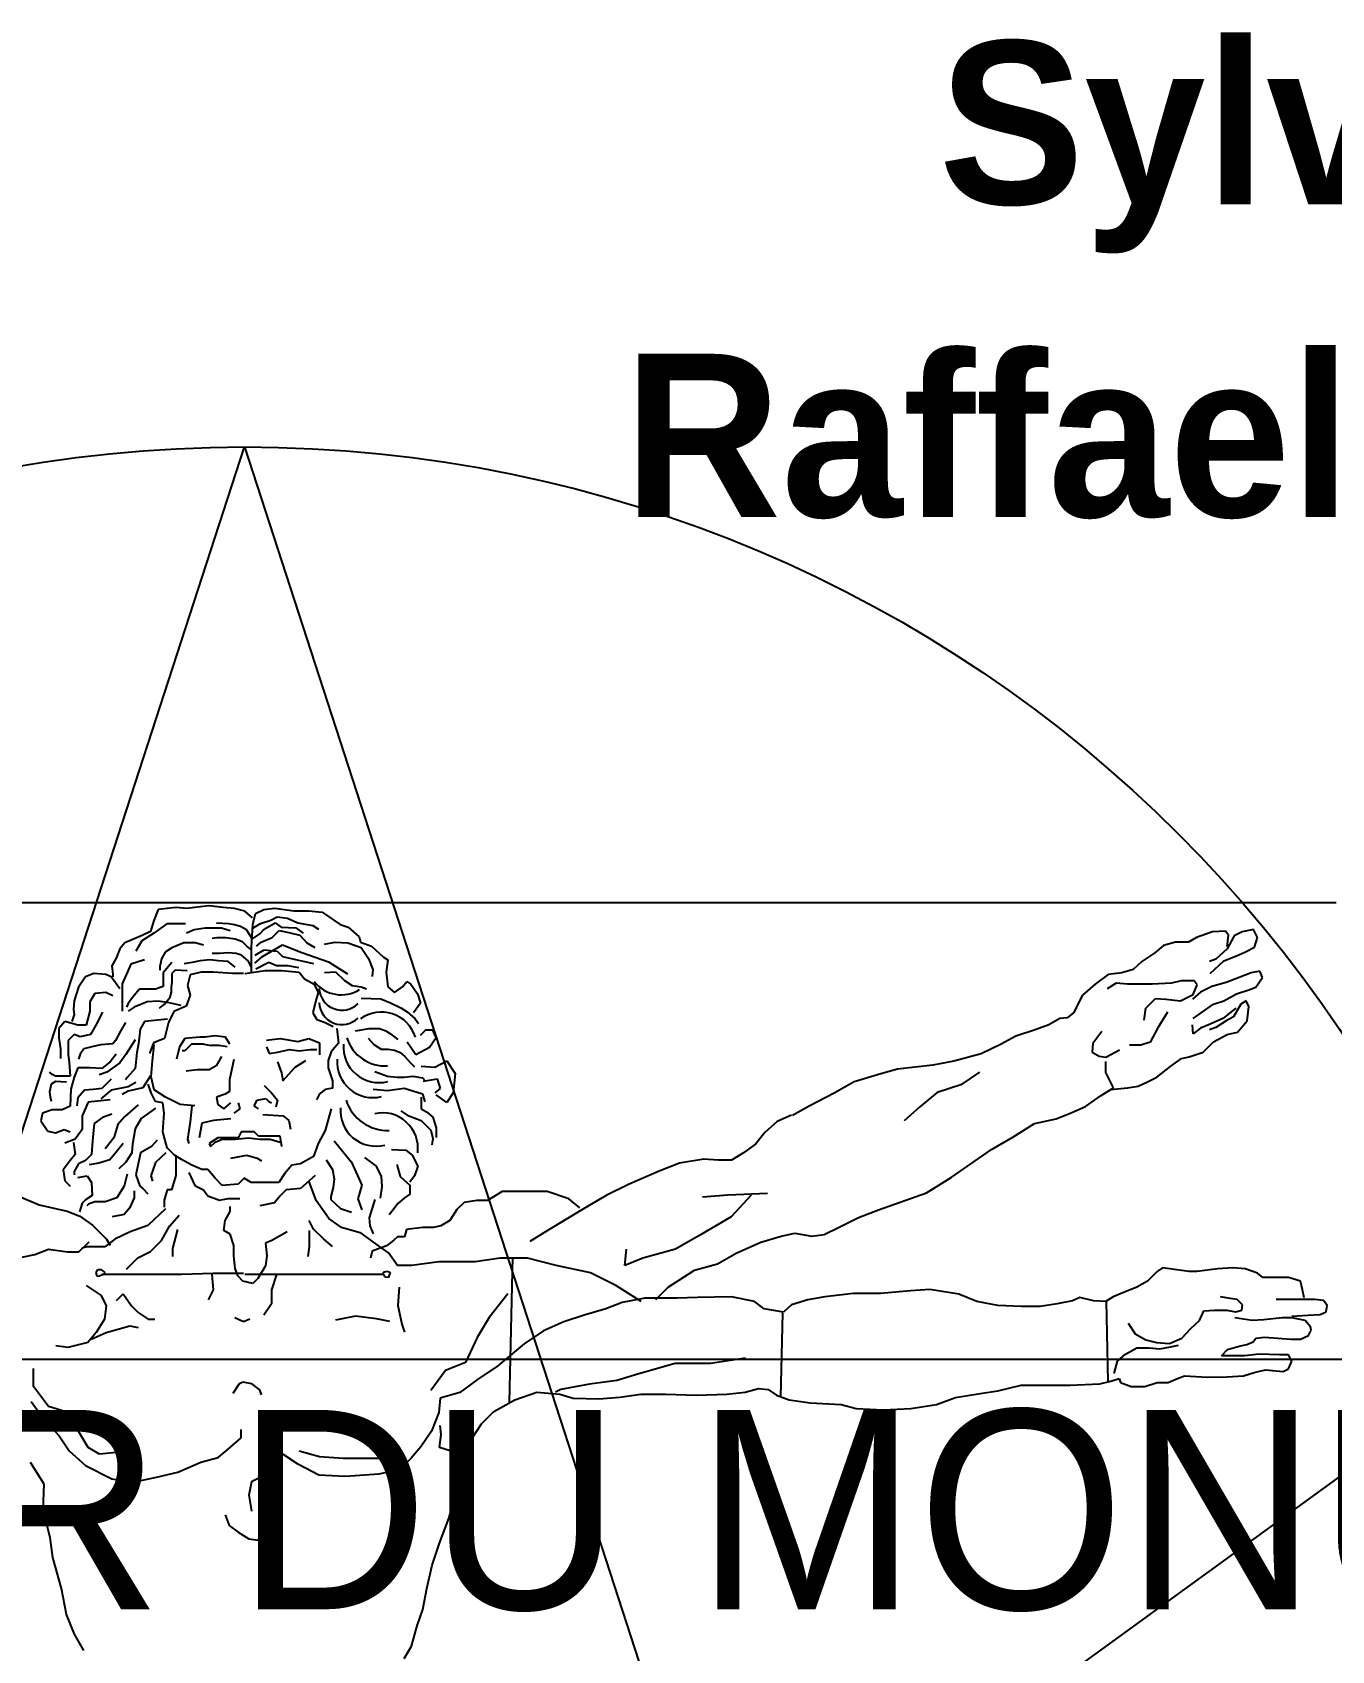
# Model space of a CAD drawing. Header units: millimetres. Extents: x -44462 to 306987, y -116160 to 12874.
# Drawn here: x -6984.1 to -6912.4, y -56615.8 to -56526.5 of the extents above; entities that cross this region are included whole.
import ezdxf

# ---------------------------------------------------------------- set-up
doc = ezdxf.new("R2010")
doc.units = ezdxf.units.MM
doc.layers.add('AVP_TEXTES', color=7, linetype='Continuous')
doc.layers.add('Layer1', color=1, linetype='Continuous')
doc.styles.add('CENTURY GOTHIC', font='GOTHIC.TTF')
doc.styles.add('wide latin', font='', dxfattribs={"height": 10})
doc.styles.get('wide latin').set_extended_font_data('Wide Latin')

# ---------------------------------------------------------------- blocks, each defined once
blk = doc.blocks.new('PETIT CARTOUCHE_HOR')
at = {"color": 254}
for p, q in [((-197.951, 226.902), (-155.124, 358.709)), ((-155.124, 358.709), (-112.298, 226.902)), ((-85.83, 308.363), (-224.419, 308.363)), ((-85.83, 308.363), (-197.951, 226.902))]:
    blk.add_line(p, q, dxfattribs=at)
blk.add_arc((-94.888, 333.556), 120.472, 180, 270, dxfattribs=at)
at = {"layer": 'Layer1', "color": 254}
for p, q in [((-94.888, 333.556), (-215.361, 333.556)), ((-159.879, 333.199), (-160.115, 332.586)), ((-158.887, 333.293), (-159.879, 333.199)), ((-158.321, 333.246), (-158.887, 333.293)), ((-157.092, 333.388), (-158.321, 333.246)), ((-156.289, 333.293), (-157.092, 333.388)), ((-155.675, 333.246), (-156.289, 333.293)), ((-155.109, 333.105), (-155.675, 333.246)), ((-154.683, 332.727), (-155.109, 333.105)), ((-154.505, 332.967), (-154.055, 333.192)), ((-154.055, 333.192), (-153.454, 333.267)), ((-153.454, 333.267), (-152.402, 333.117)), ((-152.402, 333.117), (-151.576, 333.117)), ((-151.576, 333.117), (-150.825, 333.042)), ((-150.825, 333.042), (-149.848, 332.367)), ((-160.115, 332.586), (-160.304, 331.972)), ((-159.407, 332.397), (-160.115, 331.878)), ((-158.368, 332.397), (-159.407, 332.397)), ((-157.281, 332.161), (-157.895, 332.066)), ((-156.951, 332.161), (-157.281, 332.161)), ((-156.384, 332.161), (-156.951, 332.161)), ((-156.006, 332.397), (-156.667, 332.444)), ((-155.912, 332.019), (-156.384, 332.161)), ((-155.675, 332.35), (-156.006, 332.397)), ((-155.345, 332.255), (-155.675, 332.35)), ((-155.014, 332.066), (-155.345, 332.255)), ((-154.731, 331.091), (-154.655, 332.367)), ((-154.688, 332.147), (-154.232, 332.412)), ((-154.655, 332.367), (-154.505, 332.967)), ((-154.232, 332.412), (-153.662, 332.602)), ((-154.042, 332.109), (-153.435, 332.45)), ((-153.662, 332.602), (-153.321, 332.792)), ((-153.435, 332.45), (-153.093, 332.223)), ((-153.321, 332.792), (-152.751, 332.716)), ((-153.093, 332.223), (-152.295, 332.185)), ((-152.751, 332.716), (-152.181, 332.45)), ((-152.295, 332.185), (-151.878, 331.881)), ((-152.181, 332.45), (-151.346, 332.299)), ((-151.346, 332.299), (-151.042, 332.109)), ((-149.848, 332.367), (-149.398, 332.217)), ((-149.398, 332.217), (-148.797, 331.691)), ((-161.721, 331.359), (-162.005, 331.028)), ((-161.249, 331.547), (-161.721, 331.359)), ((-160.73, 331.783), (-161.249, 331.547)), ((-160.777, 331.453), (-161.107, 330.887)), ((-160.115, 331.878), (-160.777, 331.453)), ((-160.304, 331.972), (-160.73, 331.783)), ((-158.462, 331.359), (-159.124, 331.076)), ((-157.848, 331.359), (-158.462, 331.359)), ((-157.895, 332.066), (-158.321, 331.878)), ((-157.376, 331.217), (-157.848, 331.359)), ((-156.637, 331.633), (-156.901, 331.589)), ((-156.154, 331.633), (-156.637, 331.633)), ((-155.627, 331.545), (-156.154, 331.633)), ((-155.232, 331.414), (-155.627, 331.545)), ((-154.968, 331.151), (-155.232, 331.414)), ((-154.683, 331.547), (-155.014, 332.066)), ((-154.726, 331.54), (-154.27, 331.843)), ((-154.46, 331.161), (-154.194, 331.388)), ((-154.27, 331.843), (-154.042, 332.109)), ((-154.194, 331.388), (-153.586, 331.654)), ((-153.586, 331.654), (-153.207, 332.033)), ((-153.207, 332.033), (-152.675, 331.919)), ((-152.675, 331.919), (-152.067, 331.768)), ((-152.067, 331.768), (-151.688, 331.35)), ((-151.688, 331.35), (-151.232, 331.085)), ((-150.7, 331.274), (-150.131, 331.388)), ((-150.131, 331.388), (-149.409, 331.35)), ((-149.409, 331.35), (-148.688, 331.085)), ((-148.797, 331.691), (-148.722, 331.391)), ((-148.722, 331.391), (-148.121, 331.166)), ((-103.749, 331.38), (-104.414, 331.203)), ((-103.04, 331.38), (-103.749, 331.38)), ((-102.596, 331.645), (-103.04, 331.38)), ((-101.71, 331.955), (-102.596, 331.645)), ((-101.001, 332), (-101.71, 331.955)), ((-100.823, 331.778), (-101.001, 332)), ((-100.912, 331.158), (-100.823, 331.778)), ((-100.513, 331.734), (-100.912, 331.026)), ((-100.07, 331.955), (-100.513, 331.734)), ((-99.449, 332.088), (-100.07, 331.955)), ((-99.228, 331.645), (-99.449, 332.088)), ((-99.405, 331.114), (-99.228, 331.645)), ((-162.194, 330.509), (-162.43, 330.085)), ((-162.005, 331.028), (-162.194, 330.509)), ((-160.635, 330.415), (-161.391, 330.179)), ((-159.69, 330.462), (-159.785, 330.038)), ((-159.501, 330.84), (-159.69, 330.462)), ((-159.124, 331.076), (-159.501, 330.84)), ((-157.56, 330.361), (-157.999, 330.273)), ((-157.033, 330.405), (-157.56, 330.361)), ((-156.549, 330.361), (-157.033, 330.405)), ((-156.505, 330.756), (-156.901, 330.756)), ((-156.022, 330.317), (-156.549, 330.361)), ((-156.022, 330.8), (-156.505, 330.756)), ((-155.583, 330.756), (-156.022, 330.8)), ((-155.276, 330.668), (-155.583, 330.756)), ((-154.924, 330.361), (-155.276, 330.668)), ((-154.749, 330.975), (-154.968, 331.151)), ((-154.705, 329.966), (-154.924, 330.361)), ((-154.731, 329.741), (-154.731, 331.091)), ((-154.54, 330.237), (-154.129, 330.589)), ((-154.536, 330.668), (-154.042, 330.971)), ((-154.129, 330.589), (-153.013, 331.235)), ((-154.042, 330.971), (-153.321, 330.895)), ((-153.321, 330.895), (-153.017, 330.592)), ((-153.017, 330.592), (-152.143, 330.402)), ((-153.013, 331.235), (-151.955, 330.824)), ((-152.143, 330.402), (-151.308, 330.212)), ((-151.955, 330.824), (-150.486, 330.296)), ((-148.688, 331.085), (-148.27, 330.478)), ((-148.27, 330.478), (-148.042, 329.871)), ((-148.121, 331.166), (-147.445, 330.566)), ((-147.445, 330.566), (-147.219, 330.416)), ((-147.219, 330.416), (-147.294, 329.741)), ((-104.901, 330.804), (-105.611, 330.317)), ((-104.414, 331.203), (-104.901, 330.804)), ((-101.533, 330.45), (-101.887, 330.317)), ((-101.843, 329.653), (-101.089, 330.361)), ((-100.912, 331.026), (-101.533, 330.45)), ((-101.089, 330.361), (-100.38, 330.627)), ((-100.38, 330.627), (-99.893, 330.848)), ((-99.893, 330.848), (-99.405, 331.114)), ((-163.894, 329.471), (-164.272, 328.905)), ((-163.422, 329.66), (-163.894, 329.471)), ((-162.761, 329.613), (-163.422, 329.66)), ((-162.477, 329.471), (-162.761, 329.613)), ((-162.005, 328.811), (-162.477, 329.471)), ((-162.43, 330.085), (-162.383, 329.613)), ((-162.383, 329.613), (-162.383, 329.471)), ((-161.58, 329.754), (-161.863, 329.094)), ((-161.391, 330.179), (-161.58, 329.754)), ((-159.785, 330.038), (-159.785, 329.849)), ((-159.124, 330.261), (-159.597, 329.695)), ((-159.597, 329.695), (-159.597, 329.553)), ((-159.597, 329.553), (-159.597, 328.94)), ((-158.935, 329.849), (-159.124, 329.66)), ((-159.124, 329.66), (-159.124, 329.188)), ((-158.273, 329.802), (-158.935, 329.849)), ((-157.999, 330.273), (-158.438, 330.185)), ((-158.111, 329.59), (-158.261, 328.99)), ((-157.51, 329.741), (-158.111, 329.59)), ((-156.834, 329.741), (-157.51, 329.741)), ((-155.782, 329.665), (-156.834, 329.741)), ((-155.627, 330.01), (-156.022, 330.317)), ((-155.181, 329.665), (-155.782, 329.665)), ((-155.106, 329.665), (-153.979, 329.816)), ((-154.498, 329.909), (-153.776, 330.288)), ((-153.979, 329.816), (-153.078, 329.816)), ((-153.776, 330.288), (-153.359, 330.098)), ((-153.359, 330.098), (-152.751, 330.098)), ((-153.078, 329.816), (-152.102, 329.741)), ((-152.751, 330.098), (-152.143, 329.985)), ((-152.102, 329.741), (-151.801, 329.365)), ((-150.7, 329.719), (-150.093, 329.757)), ((-150.486, 330.296), (-149.428, 329.65)), ((-150.093, 329.757), (-149.599, 329.264)), ((-148.042, 329.871), (-148.08, 329.492)), ((-147.294, 329.741), (-147.219, 328.915)), ((-107.472, 329.609), (-108.182, 329.077)), ((-106.719, 329.697), (-107.472, 329.609)), ((-106.098, 329.874), (-106.719, 329.697)), ((-105.611, 330.317), (-106.098, 329.874)), ((-99.582, 329.697), (-100.247, 329.432)), ((-99.095, 329.786), (-99.582, 329.697)), ((-98.962, 329.432), (-99.095, 329.786)), ((-164.272, 328.905), (-164.508, 328.15)), ((-162.761, 328.61), (-163.375, 328.563)), ((-162.384, 328.421), (-162.761, 328.61)), ((-161.863, 329.094), (-161.863, 328.197)), ((-160.919, 328.798), (-161.297, 328.327)), ((-160.447, 328.798), (-160.919, 328.798)), ((-160.022, 328.798), (-160.447, 328.798)), ((-159.597, 328.94), (-160.022, 328.798)), ((-159.171, 328.622), (-159.265, 328.292)), ((-159.124, 329.188), (-159.171, 328.905)), ((-159.171, 328.905), (-159.171, 328.622)), ((-158.261, 328.99), (-158.111, 328.465)), ((-151.801, 329.365), (-151.275, 329.065)), ((-151.275, 329.065), (-151.05, 328.615)), ((-151.05, 328.615), (-151.2, 328.09)), ((-149.599, 329.264), (-149.181, 328.998)), ((-149.181, 328.998), (-148.688, 328.923)), ((-148.688, 328.923), (-148.384, 328.809)), ((-147.219, 328.915), (-146.844, 328.615)), ((-146.844, 328.615), (-146.393, 328.915)), ((-146.393, 328.915), (-146.168, 329.215)), ((-146.168, 329.215), (-145.942, 329.065)), ((-145.942, 329.065), (-145.567, 328.54)), ((-108.182, 329.077), (-108.891, 328.457)), ((-107.029, 329.122), (-107.517, 328.812)), ((-106.408, 329.077), (-107.029, 329.122)), ((-105.611, 329.077), (-106.408, 329.077)), ((-105.034, 329.077), (-105.611, 329.077)), ((-103.971, 329.122), (-105.034, 329.077)), ((-103.439, 329.254), (-103.971, 329.122)), ((-102.729, 329.254), (-103.439, 329.254)), ((-102.375, 328.635), (-102.818, 328.236)), ((-102.774, 328.502), (-102.552, 329.033)), ((-102.552, 329.033), (-102.729, 329.254)), ((-101.754, 328.944), (-102.375, 328.635)), ((-100.956, 329.166), (-101.754, 328.944)), ((-100.247, 329.432), (-100.956, 329.166)), ((-100.38, 328.546), (-99.715, 328.767)), ((-99.715, 328.767), (-99.316, 328.9)), ((-99.316, 328.9), (-98.962, 329.432)), ((-164.508, 328.15), (-164.556, 327.678)), ((-164.556, 327.678), (-164.508, 327.395)), ((-163.375, 328.563), (-163.659, 328.091)), ((-163.659, 328.091), (-163.659, 327.572)), ((-161.863, 328.197), (-161.863, 327.584)), ((-161.533, 327.996), (-161.628, 327.808)), ((-161.297, 328.327), (-161.533, 327.996)), ((-161.203, 327.808), (-161.533, 327.572)), ((-160.494, 328.091), (-161.203, 327.808)), ((-159.88, 328.138), (-160.494, 328.091)), ((-159.266, 328.044), (-159.88, 328.138)), ((-159.738, 327.82), (-159.832, 327.725)), ((-159.501, 328.009), (-159.738, 327.82)), ((-159.36, 328.15), (-159.501, 328.009)), ((-159.265, 328.292), (-159.36, 328.15)), ((-158.605, 327.902), (-159.266, 328.044)), ((-158.336, 327.865), (-159.012, 327.565)), ((-158.111, 328.465), (-158.336, 327.865)), ((-151.2, 328.09), (-151.35, 327.49)), ((-148.687, 328.299), (-147.589, 328.255)), ((-147.589, 328.255), (-147.062, 328.036)), ((-147.062, 328.036), (-146.491, 327.772)), ((-146.491, 327.772), (-146.14, 327.553)), ((-145.417, 328.015), (-145.792, 327.49)), ((-145.567, 328.54), (-145.417, 328.015)), ((-108.891, 328.457), (-109.378, 327.483)), ((-105.478, 327.085), (-105.389, 327.749)), ((-105.389, 327.749), (-104.857, 328.28)), ((-104.857, 328.28), (-104.281, 328.236)), ((-104.281, 328.236), (-103.483, 328.147)), ((-103.483, 328.147), (-102.774, 328.502)), ((-102.331, 327.483), (-101.666, 327.97)), ((-101.666, 327.97), (-101.089, 328.147)), ((-100.425, 327.749), (-101.134, 327.173)), ((-101.089, 328.147), (-100.38, 328.546)), ((-100.159, 327.97), (-100.557, 327.262)), ((-99.848, 328.147), (-100.159, 327.97)), ((-99.715, 327.838), (-99.848, 328.147)), ((-99.804, 327.04), (-99.715, 327.838)), ((-165.029, 327.005), (-165.359, 326.628)), ((-164.698, 326.911), (-165.029, 327.005)), ((-164.32, 326.817), (-164.698, 326.911)), ((-164.508, 327.395), (-164.65, 327.018)), ((-163.848, 326.817), (-164.32, 326.817)), ((-163.659, 327.572), (-163.848, 326.817)), ((-163.328, 326.817), (-163.612, 326.298)), ((-162.95, 327.524), (-163.328, 326.817)), ((-161.675, 326.958), (-161.958, 326.486)), ((-160.636, 327.005), (-160.872, 326.581)), ((-159.36, 327.147), (-160.636, 327.005)), ((-159.312, 326.964), (-159.538, 326.064)), ((-159.012, 327.565), (-159.312, 326.964)), ((-151.35, 327.49), (-151.125, 327.114)), ((-151.125, 327.114), (-150.674, 326.964)), ((-150.674, 326.964), (-150.224, 326.739)), ((-146.14, 327.553), (-145.701, 327.158)), ((-145.701, 327.158), (-145.525, 326.895)), ((-110.752, 326.819), (-111.506, 326.553)), ((-110.132, 327.173), (-110.752, 326.819)), ((-109.733, 327.218), (-110.132, 327.173)), ((-109.378, 327.483), (-109.733, 327.218)), ((-104.199, 327.526), (-104.72, 326.659)), ((-102.774, 326.332), (-102.818, 326.819)), ((-102.774, 327.173), (-102.331, 327.483)), ((-101.843, 326.863), (-102.375, 326.642)), ((-101.134, 327.173), (-101.843, 326.863)), ((-100.956, 327.04), (-101.533, 326.686)), ((-100.557, 327.262), (-100.956, 327.04)), ((-100.336, 326.421), (-99.804, 327.04)), ((-165.359, 326.628), (-165.359, 326.109)), ((-165.359, 326.109), (-165.265, 325.496)), ((-164.509, 326.298), (-164.84, 325.967)), ((-164.84, 325.967), (-164.84, 325.212)), ((-164.178, 326.156), (-164.509, 326.298)), ((-163.612, 326.298), (-164.178, 326.156)), ((-162.242, 325.967), (-162.384, 325.779)), ((-161.958, 326.486), (-162.242, 325.967)), ((-161.154, 326), (-161.673, 325.198)), ((-160.872, 326.581), (-160.966, 325.779)), ((-159.538, 326.064), (-160.139, 325.839)), ((-158.411, 326.064), (-158.712, 325.614)), ((-157.585, 326.139), (-158.411, 326.064)), ((-157.284, 326.139), (-157.585, 326.139)), ((-156.759, 326.214), (-157.284, 326.139)), ((-156.158, 326.139), (-156.759, 326.214)), ((-155.932, 325.764), (-156.158, 326.139)), ((-153.904, 325.989), (-153.153, 326.064)), ((-153.153, 326.064), (-152.177, 325.914)), ((-152.177, 325.914), (-151.576, 326.064)), ((-151.576, 326.064), (-150.975, 325.839)), ((-150.021, 326.616), (-149.941, 325.816)), ((-148.995, 326.5), (-148.248, 326.632)), ((-148.287, 326.092), (-147.979, 325.741)), ((-148.248, 326.632), (-147.677, 326.632)), ((-147.677, 326.632), (-147.326, 326.5)), ((-147.326, 326.5), (-147.062, 326.324)), ((-147.062, 326.324), (-146.667, 326.017)), ((-146.138, 325.894), (-145.668, 325.189)), ((-145.139, 326.539), (-145.433, 326.246)), ((-144.728, 326.539), (-145.139, 326.539)), ((-144.904, 325.6), (-144.551, 326.128)), ((-144.551, 326.128), (-144.728, 326.539)), ((-112.57, 326.199), (-113.368, 325.756)), ((-111.506, 326.553), (-112.57, 326.199)), ((-107.827, 326.465), (-108.314, 325.801)), ((-104.72, 326.659), (-105.155, 325.878)), ((-102.375, 326.642), (-102.774, 326.332)), ((-102.227, 325.31), (-101.666, 325.889)), ((-101.533, 326.686), (-101.887, 326.553)), ((-101.666, 325.889), (-100.912, 326.288)), ((-100.912, 326.288), (-100.336, 326.421)), ((-165.265, 325.496), (-165.265, 324.977)), ((-164.84, 325.212), (-164.793, 324.741)), ((-164.178, 325.212), (-164.273, 324.929)), ((-163.99, 325.496), (-164.178, 325.212)), ((-163.47, 325.637), (-163.99, 325.496)), ((-163.045, 325.731), (-163.47, 325.637)), ((-162.384, 325.779), (-163.045, 325.731)), ((-162.195, 325.212), (-162.525, 324.788)), ((-161.673, 325.198), (-162.004, 324.726)), ((-161.061, 325.307), (-161.155, 324.41)), ((-160.966, 325.779), (-161.061, 325.307)), ((-160.139, 325.839), (-160.364, 325.239)), ((-160.188, 324.837), (-160.108, 325.716)), ((-158.712, 325.614), (-158.862, 324.938)), ((-158.411, 325.389), (-158.561, 325.389)), ((-158.036, 325.764), (-158.411, 325.389)), ((-157.81, 325.764), (-158.036, 325.764)), ((-157.36, 325.764), (-157.81, 325.764)), ((-157.362, 325.764), (-156.956, 325.695)), ((-156.533, 325.689), (-156.984, 325.689)), ((-156.383, 325.089), (-156.683, 324.563)), ((-156.083, 325.614), (-156.533, 325.689)), ((-153.904, 325.614), (-153.754, 325.239)), ((-153.754, 325.239), (-153.303, 325.314)), ((-153.303, 325.314), (-152.627, 325.464)), ((-152.627, 325.464), (-152.102, 325.389)), ((-152.102, 325.389), (-151.501, 325.464)), ((-151.501, 325.464), (-151.125, 325.464)), ((-150.975, 325.839), (-150.975, 325.164)), ((-150.341, 325.337), (-150.501, 324.857)), ((-149.941, 325.816), (-150.341, 325.337)), ((-147.979, 325.741), (-147.584, 325.478)), ((-147.584, 325.478), (-147.189, 325.478)), ((-147.189, 325.478), (-146.837, 325.434)), ((-146.837, 325.434), (-146.53, 325.302)), ((-146.53, 325.302), (-146.266, 325.083)), ((-146.266, 325.083), (-145.959, 324.732)), ((-145.668, 325.189), (-144.904, 325.6)), ((-114.476, 325.225), (-115.983, 324.827)), ((-113.368, 325.756), (-114.476, 325.225)), ((-108.314, 325.801), (-108.359, 325.314)), ((-108.359, 325.314), (-107.96, 325.092)), ((-107.96, 325.092), (-107.605, 325.048)), ((-107.605, 325.048), (-106.852, 325.446)), ((-105.676, 325.704), (-106.284, 325.704)), ((-105.155, 325.878), (-105.676, 325.704)), ((-103.421, 324.969), (-102.995, 325.055)), ((-102.995, 325.055), (-102.227, 325.31)), ((-165.737, 324.08), (-165.879, 324.222)), ((-164.793, 324.741), (-164.745, 323.986)), ((-164.32, 324.457), (-164.509, 323.938)), ((-163.659, 324.457), (-164.32, 324.457)), ((-162.998, 324.41), (-163.659, 324.457)), ((-162.713, 324.207), (-163.138, 324.066)), ((-162.525, 324.788), (-162.998, 324.41)), ((-162.004, 324.726), (-162.713, 324.207)), ((-161.155, 324.41), (-161.581, 323.938)), ((-160.268, 323.957), (-160.188, 324.837)), ((-157.735, 324.338), (-158.336, 324.263)), ((-157.059, 324.338), (-157.735, 324.338)), ((-156.683, 324.563), (-157.059, 324.338)), ((-155.706, 324.917), (-155.946, 323.797)), ((-153.303, 324.788), (-153.078, 324.188)), ((-153.078, 324.188), (-153.003, 323.738)), ((-153.003, 323.738), (-152.327, 324.488)), ((-152.327, 324.488), (-151.726, 324.863)), ((-150.501, 324.857), (-150.501, 324.457)), ((-150.501, 324.457), (-150.261, 323.737)), ((-147.935, 324.249), (-147.233, 323.986)), ((-145.959, 324.732), (-145.739, 324.513)), ((-145.374, 324.544), (-144.61, 324.485)), ((-144.61, 324.485), (-143.964, 324.837)), ((-143.964, 324.837), (-143.494, 324.133)), ((-143.494, 324.133), (-143.611, 323.076)), ((-120.016, 324.118), (-121.479, 323.675)), ((-119.086, 324.384), (-120.016, 324.118)), ((-117.135, 324.605), (-119.086, 324.384)), ((-115.983, 324.827), (-117.135, 324.605)), ((-114.559, 324.216), (-115.602, 323.522)), ((-107.602, 324.202), (-107.602, 324.799)), ((-107.175, 323.35), (-107.602, 324.202)), ((-104.786, 323.947), (-104.019, 324.543)), ((-104.019, 324.543), (-103.421, 324.969)), ((-165.784, 323.561), (-165.879, 323.136)), ((-165.548, 323.703), (-165.784, 323.561)), ((-165.548, 323.986), (-165.737, 324.08)), ((-164.934, 323.986), (-165.548, 323.986)), ((-164.934, 323.655), (-165.548, 323.703)), ((-164.745, 323.986), (-164.934, 323.986)), ((-164.698, 323.278), (-164.745, 322.334)), ((-164.509, 323.938), (-164.698, 323.278)), ((-163.941, 323.217), (-164.319, 322.792)), ((-163.468, 323.264), (-163.941, 323.217)), ((-162.996, 323.311), (-163.468, 323.264)), ((-162.476, 323.217), (-163.043, 322.745)), ((-162.476, 323.83), (-162.996, 323.311)), ((-161.532, 323.405), (-162.476, 323.217)), ((-161.581, 323.938), (-161.675, 323.797)), ((-161.107, 323.641), (-161.532, 323.405)), ((-160.729, 323.358), (-161.532, 323.169)), ((-160.304, 324.019), (-160.729, 323.358)), ((-160.268, 323.077), (-160.429, 323.557)), ((-160.108, 323.237), (-160.268, 323.957)), ((-159.468, 322.837), (-160.108, 323.237)), ((-155.946, 323.797), (-155.946, 323.157)), ((-154.025, 323.477), (-153.624, 323.077)), ((-150.661, 323.258), (-150.981, 323.018)), ((-150.261, 323.337), (-150.661, 323.258)), ((-150.261, 323.737), (-150.261, 323.337)), ((-148.023, 323.284), (-147.233, 323.196)), ((-147.233, 323.986), (-146.706, 323.942)), ((-147.233, 323.196), (-146.31, 323.328)), ((-146.706, 323.942), (-146.31, 323.942)), ((-146.31, 323.942), (-145.827, 323.986)), ((-146.31, 323.328), (-145.3, 323.021)), ((-145.827, 323.986), (-145.3, 323.898)), ((-145.3, 323.898), (-145.125, 323.723)), ((-145.257, 323.722), (-144.493, 323.839)), ((-144.316, 323.311), (-144.61, 323.076)), ((-144.493, 323.839), (-144.316, 323.311)), ((-121.479, 323.675), (-122.587, 323.055)), ((-115.602, 323.522), (-116.905, 323.088)), ((-107.858, 322.924), (-107.175, 323.35)), ((-107.346, 323.265), (-106.407, 323.35)), ((-106.407, 323.35), (-105.81, 323.435)), ((-105.81, 323.435), (-105.298, 323.691)), ((-105.298, 323.691), (-104.786, 323.947)), ((-165.879, 323.136), (-165.832, 322.853)), ((-165.832, 322.853), (-165.784, 322.617)), ((-164.745, 322.334), (-165.17, 322.145)), ((-164.319, 322.792), (-164.366, 322.367)), ((-163.752, 322.556), (-164.082, 321.801)), ((-162.524, 322.698), (-163.752, 322.556)), ((-161.532, 323.169), (-161.862, 322.981)), ((-160.983, 322.413), (-161.723, 321.761)), ((-160.028, 322.598), (-160.268, 323.077)), ((-159.628, 322.518), (-160.028, 322.598)), ((-159.548, 321.958), (-159.628, 322.518)), ((-158.667, 322.438), (-159.468, 322.837)), ((-157.867, 322.358), (-158.667, 322.438)), ((-158.027, 322.358), (-158.107, 321.478)), ((-156.186, 322.997), (-156.666, 322.837)), ((-156.666, 322.837), (-156.586, 322.438)), ((-156.586, 322.438), (-156.266, 322.198)), ((-156.266, 322.198), (-155.866, 322.518)), ((-155.946, 323.157), (-156.186, 322.997)), ((-155.465, 322.518), (-155.385, 322.198)), ((-154.585, 322.358), (-154.425, 322.678)), ((-154.345, 322.198), (-154.585, 322.358)), ((-154.425, 322.678), (-153.944, 322.758)), ((-153.944, 322.758), (-153.784, 322.598)), ((-153.784, 322.598), (-153.624, 322.518)), ((-153.624, 323.077), (-153.304, 322.678)), ((-153.304, 322.678), (-153.384, 322.278)), ((-150.981, 323.018), (-151.141, 322.698)), ((-145.374, 322.841), (-145.374, 322.196)), ((-145.3, 323.021), (-145.168, 322.582)), ((-143.964, 322.548), (-144.551, 322.959)), ((-143.611, 323.076), (-143.964, 322.548)), ((-123.961, 322.347), (-124.892, 321.816)), ((-122.587, 323.055), (-123.961, 322.347)), ((-116.905, 323.088), (-117.861, 322.307)), ((-109.479, 321.987), (-108.711, 322.328)), ((-108.711, 322.328), (-107.858, 322.924)), ((-166.257, 321.957), (-166.351, 321.532)), ((-166.351, 321.532), (-165.973, 320.966)), ((-165.737, 322.145), (-166.257, 321.957)), ((-165.17, 322.145), (-165.737, 322.145)), ((-164.082, 321.801), (-164.082, 321.046)), ((-162.949, 321.707), (-163.421, 321.376)), ((-162.429, 321.895), (-162.949, 321.707)), ((-161.723, 321.761), (-162.114, 321.326)), ((-160.823, 321.659), (-161.154, 321.093)), ((-160.351, 321.99), (-160.823, 321.659)), ((-160.02, 322.226), (-160.351, 321.99)), ((-159.628, 320.918), (-159.548, 321.958)), ((-158.107, 321.478), (-158.267, 320.519)), ((-156.826, 321.558), (-157.467, 321.398)), ((-155.866, 321.638), (-156.826, 321.558)), ((-155.385, 322.198), (-155.706, 321.958)), ((-154.105, 321.878), (-152.984, 321.798)), ((-152.984, 321.798), (-152.664, 321.558)), ((-152.664, 321.558), (-152.584, 321.078)), ((-150.342, 322.198), (-150.662, 320.998)), ((-146.49, 322.078), (-146.138, 321.844)), ((-146.138, 321.844), (-145.374, 321.55)), ((-145.374, 322.196), (-145.08, 322.02)), ((-145.374, 321.55), (-144.845, 321.022)), ((-145.08, 322.02), (-144.728, 321.726)), ((-144.728, 321.726), (-144.551, 321.139)), ((-125.732, 321.499), (-126.406, 320.882)), ((-124.946, 321.836), (-125.732, 321.499)), ((-117.861, 322.307), (-118.73, 321.526)), ((-111.526, 321.39), (-110.332, 321.646)), ((-110.332, 321.646), (-109.479, 321.987)), ((-165.973, 320.966), (-165.548, 320.871)), ((-165.548, 320.871), (-165.076, 321.06)), ((-165.076, 321.06), (-164.745, 320.919)), ((-164.319, 320.716), (-164.46, 320.527)), ((-164.082, 321.046), (-164.319, 320.716)), ((-163.468, 320.81), (-163.516, 320.197)), ((-163.421, 321.376), (-163.468, 320.81)), ((-162.332, 320.587), (-162.811, 319.978)), ((-162.114, 321.326), (-162.332, 320.587)), ((-161.154, 321.093), (-161.296, 320.244)), ((-159.388, 320.039), (-159.628, 320.918)), ((-157.467, 321.398), (-157.627, 320.598)), ((-156.586, 320.598), (-157.066, 320.279)), ((-156.186, 320.598), (-156.586, 320.598)), ((-155.465, 320.598), (-156.186, 320.598)), ((-155.626, 320.519), (-154.905, 320.598)), ((-155.305, 320.918), (-155.465, 320.598)), ((-154.585, 320.918), (-155.305, 320.918)), ((-154.905, 320.598), (-154.265, 320.519)), ((-154.345, 320.678), (-154.585, 320.918)), ((-153.784, 320.678), (-154.345, 320.678)), ((-153.144, 320.678), (-153.784, 320.678)), ((-153.064, 320.119), (-153.144, 320.678)), ((-150.662, 320.998), (-151.063, 320.279)), ((-144.845, 321.022), (-144.728, 320.552)), ((-144.728, 320.552), (-144.786, 320.2)), ((-144.551, 321.139), (-144.551, 320.611)), ((-126.406, 320.882), (-126.911, 320.265)), ((-113.915, 319.941), (-112.72, 320.623)), ((-112.72, 320.623), (-111.526, 321.39)), ((-164.46, 320.527), (-165.027, 320.291)), ((-164.46, 319.678), (-164.744, 319.347)), ((-164.555, 320.338), (-164.46, 319.678)), ((-163.563, 319.678), (-163.893, 319.347)), ((-163.516, 320.197), (-163.563, 319.678)), ((-162.201, 319.805), (-162.55, 319.37)), ((-161.81, 320.283), (-162.201, 319.805)), ((-161.343, 319.772), (-161.673, 319.253)), ((-161.296, 320.244), (-161.343, 319.772)), ((-160.852, 319.761), (-160.983, 319.152)), ((-160.243, 320.109), (-160.852, 319.761)), ((-159.938, 320.457), (-160.243, 320.109)), ((-159.459, 319.761), (-160.025, 319.239)), ((-158.988, 319.639), (-159.388, 320.039)), ((-158.587, 319.399), (-158.988, 319.639)), ((-158.908, 319.639), (-158.908, 318.519)), ((-158.267, 320.519), (-158.187, 320.279)), ((-157.066, 320.279), (-156.986, 320.119)), ((-156.986, 320.119), (-156.746, 320.359)), ((-156.746, 320.359), (-156.346, 320.519)), ((-156.346, 320.519), (-155.626, 320.519)), ((-155.866, 319.479), (-154.985, 319.639)), ((-154.985, 319.639), (-154.425, 319.479)), ((-154.265, 320.519), (-153.704, 320.519)), ((-153.704, 320.519), (-153.144, 320.359)), ((-151.063, 320.279), (-151.303, 319.559)), ((-150.175, 320.432), (-149.209, 319.248)), ((-147.013, 319.95), (-146.223, 319.906)), ((-146.223, 319.906), (-145.871, 319.642)), ((-145.871, 319.642), (-145.564, 319.028)), ((-127.585, 319.76), (-128.259, 319.368)), ((-126.911, 320.265), (-127.585, 319.76)), ((-116.133, 318.407), (-113.915, 319.941)), ((-164.744, 319.347), (-165.122, 318.828)), ((-165.122, 318.828), (-165.027, 318.215)), ((-164.271, 319.159), (-164.508, 318.734)), ((-163.893, 319.347), (-164.271, 319.159)), ((-163.159, 319.196), (-163.681, 319.109)), ((-162.55, 319.37), (-163.159, 319.196)), ((-161.673, 319.253), (-162.051, 318.876)), ((-160.983, 319.152), (-161.113, 318.544)), ((-160.025, 319.239), (-160.286, 318.5)), ((-158.027, 319.079), (-158.587, 319.399)), ((-157.467, 318.839), (-158.027, 319.079)), ((-157.146, 318.839), (-157.467, 318.839)), ((-156.746, 318.359), (-157.146, 318.839)), ((-154.425, 319.479), (-154.185, 319.319)), ((-152.504, 319.079), (-152.904, 318.599)), ((-152.023, 319.159), (-152.504, 319.079)), ((-151.303, 319.559), (-152.023, 319.159)), ((-150.615, 319.379), (-150.263, 318.853)), ((-150.263, 318.853), (-150.175, 318.326)), ((-149.209, 319.248), (-148.638, 317.975)), ((-148.506, 319.511), (-147.848, 319.028)), ((-147.848, 319.028), (-147.584, 318.458)), ((-146.706, 319.116), (-146.53, 318.458)), ((-145.564, 319.028), (-145.739, 318.502)), ((-132.245, 318.751), (-133.93, 318.022)), ((-131.122, 319.2), (-132.245, 318.751)), ((-129.775, 319.424), (-131.122, 319.2)), ((-128.989, 319.368), (-129.775, 319.424)), ((-128.259, 319.368), (-128.989, 319.368)), ((-165.027, 318.215), (-164.744, 317.932)), ((-164.508, 318.734), (-164.508, 318.545)), ((-164.319, 318.404), (-163.799, 318.498)), ((-163.799, 318.498), (-163.563, 318.121)), ((-163.563, 318.121), (-163.516, 317.413)), ((-161.766, 317.935), (-162.158, 317.283)), ((-161.592, 318.587), (-161.766, 317.935)), ((-161.113, 318.544), (-160.896, 317.935)), ((-160.896, 317.935), (-160.722, 317.805)), ((-160.286, 318.5), (-160.199, 318.196)), ((-158.908, 318.519), (-159.148, 317.72)), ((-158.187, 318.679), (-157.867, 317.96)), ((-157.867, 317.96), (-157.387, 317.72)), ((-156.346, 317.96), (-156.746, 318.359)), ((-155.465, 318.04), (-156.346, 317.96)), ((-155.145, 318.359), (-155.465, 318.04)), ((-154.745, 318.12), (-155.145, 318.359)), ((-153.864, 318.12), (-154.745, 318.12)), ((-153.224, 318.12), (-153.864, 318.12)), ((-152.904, 318.599), (-153.224, 318.12)), ((-151.223, 318.519), (-152.023, 317.8)), ((-151.163, 317.129), (-151.561, 318.223)), ((-150.175, 318.326), (-150.219, 317.844)), ((-148.638, 317.975), (-148.858, 317.229)), ((-147.54, 317.887), (-147.628, 317.273)), ((-147.584, 318.458), (-147.54, 317.887)), ((-146.53, 318.458), (-146.003, 317.975)), ((-145.739, 318.502), (-146.003, 318.151)), ((-146.003, 317.975), (-146.003, 317.493)), ((-133.93, 318.022), (-135.165, 317.405)), ((-117.498, 317.555), (-116.133, 318.407)), ((-167.56, 317.383), (-166.442, 316.895)), ((-164.082, 316.988), (-164.224, 316.516)), ((-163.893, 317.177), (-164.082, 316.988)), ((-163.516, 317.413), (-163.893, 317.177)), ((-163.376, 317.066), (-163.725, 316.935)), ((-162.811, 317.066), (-163.376, 317.066)), ((-162.158, 317.283), (-162.811, 317.066)), ((-161.2, 317.283), (-161.461, 316.718)), ((-161.2, 317.674), (-161.2, 317.283)), ((-160.722, 317.805), (-160.46, 317.5)), ((-159.388, 317.72), (-159.548, 317.16)), ((-159.548, 317.16), (-159.548, 316.76)), ((-159.148, 317.72), (-159.388, 317.72)), ((-157.387, 317.72), (-157.146, 317.4)), ((-157.146, 317.4), (-156.506, 317.16)), ((-156.506, 317.16), (-156.026, 317.24)), ((-156.026, 317.24), (-155.385, 317.24)), ((-153.464, 317), (-154.265, 316.84)), ((-153.144, 317.4), (-153.464, 317)), ((-152.824, 317.72), (-153.144, 317.4)), ((-152.023, 317.8), (-152.824, 317.72)), ((-150.466, 316.134), (-151.163, 317.129)), ((-150.219, 317.844), (-150.351, 317.361)), ((-150.351, 317.361), (-150.351, 317.186)), ((-150.351, 317.186), (-149.824, 316.703)), ((-148.858, 317.229), (-148.638, 316.615)), ((-147.935, 317.186), (-148.243, 316.176)), ((-146.662, 316.966), (-146.925, 316.615)), ((-146.31, 317.273), (-146.662, 316.966)), ((-146.003, 317.493), (-146.31, 317.273)), ((-142.997, 317.029), (-143.396, 316.631)), ((-142.3, 317.129), (-142.997, 317.029)), ((-141.703, 317.129), (-142.3, 317.129)), ((-140.906, 317.626), (-141.703, 317.129)), ((-139.711, 317.626), (-140.906, 317.626)), ((-138.417, 317.626), (-139.711, 317.626)), ((-137.222, 317.228), (-138.417, 317.626)), ((-136.625, 316.731), (-137.222, 317.228)), ((-135.165, 317.405), (-136.512, 316.619)), ((-128.459, 317.427), (-129.853, 317.328)), ((-126.269, 317.527), (-128.459, 317.427)), ((-127.165, 317.427), (-128.26, 316.234)), ((-120.143, 316.618), (-118.948, 317.044)), ((-118.948, 317.044), (-117.498, 317.555)), ((-166.442, 316.895), (-164.905, 316.546)), ((-164.905, 316.546), (-164.207, 316.267)), ((-164.207, 316.267), (-163.508, 315.778)), ((-163.725, 316.935), (-163.812, 316.848)), ((-161.766, 316.37), (-162.419, 316.24)), ((-161.461, 316.718), (-161.766, 316.37)), ((-159.476, 316.668), (-160.454, 315.761)), ((-159.257, 315.715), (-158.731, 316.328)), ((-156.194, 316.04), (-155.914, 316.528)), ((-155.914, 316.528), (-155.914, 316.807)), ((-149.768, 315.637), (-150.466, 316.134)), ((-149.824, 316.703), (-149.209, 316.484)), ((-148.243, 316.176), (-148.199, 315.738)), ((-146.925, 316.615), (-147.145, 316.352)), ((-143.396, 316.631), (-143.794, 316.035)), ((-136.512, 316.619), (-138.365, 315.498)), ((-128.26, 316.234), (-129.953, 315.239)), ((-122.275, 315.68), (-121.252, 316.192)), ((-121.252, 316.192), (-120.143, 316.618)), ((-163.508, 315.778), (-162.74, 315.011)), ((-161.432, 315.412), (-162.27, 314.993)), ((-160.454, 315.761), (-161.432, 315.412)), ((-159.695, 314.927), (-159.257, 315.715)), ((-158.818, 315.54), (-159.082, 314.489)), ((-156.263, 315.482), (-156.194, 316.04)), ((-155.914, 315.272), (-156.263, 315.482)), ((-155.705, 314.644), (-155.914, 315.272)), ((-152.771, 315.412), (-153.609, 314.924)), ((-151.303, 315.561), (-151.543, 316.04)), ((-151.543, 315.481), (-151.543, 314.601)), ((-150.742, 315.001), (-151.303, 315.561)), ((-148.673, 315.338), (-149.768, 315.637)), ((-147.877, 314.742), (-148.673, 315.338)), ((-148.199, 315.738), (-148.023, 315.299)), ((-146.184, 315.537), (-146.283, 315.139)), ((-145.288, 315.637), (-146.184, 315.537)), ((-144.69, 315.637), (-145.288, 315.637)), ((-144.292, 315.736), (-144.69, 315.637)), ((-143.794, 316.035), (-144.292, 315.736)), ((-138.365, 315.498), (-139.376, 314.881)), ((-129.953, 315.239), (-131.347, 314.443)), ((-125.517, 315.169), (-124.75, 315.339)), ((-124.75, 315.339), (-123.811, 315.169)), ((-123.811, 315.169), (-123.129, 315.254)), ((-123.129, 315.254), (-122.275, 315.68)), ((-166.695, 314.161), (-165.926, 314.441)), ((-165.926, 314.441), (-164.879, 314.301)), ((-164.879, 314.301), (-164.25, 314.301)), ((-164.25, 314.301), (-163.691, 314.859)), ((-163.807, 314.575), (-164.087, 314.505)), ((-162.829, 314.575), (-163.807, 314.575)), ((-162.27, 314.993), (-162.829, 314.575)), ((-162.74, 315.011), (-162.531, 314.662)), ((-161.01, 313.964), (-160.309, 314.314)), ((-160.309, 314.314), (-159.695, 314.927)), ((-159.082, 314.489), (-159.082, 314.051)), ((-155.705, 314.086), (-155.705, 314.644)), ((-153.609, 314.924), (-153.958, 314.784)), ((-153.958, 314.784), (-153.888, 314.086)), ((-151.543, 314.601), (-151.623, 314.041)), ((-150.262, 314.601), (-150.742, 315.001)), ((-148.076, 314.344), (-148.175, 313.946)), ((-147.279, 314.642), (-148.076, 314.344)), ((-147.18, 314.244), (-147.877, 314.742)), ((-146.881, 314.94), (-147.279, 314.642)), ((-146.682, 315.139), (-146.881, 314.94)), ((-146.283, 315.139), (-146.682, 315.139)), ((-134.135, 313.548), (-134.036, 314.443)), ((-131.347, 314.443), (-133.139, 313.946)), ((-127.991, 314.232), (-126.626, 314.828)), ((-126.626, 314.828), (-125.517, 315.169)), ((-168.022, 313.882), (-166.695, 314.161)), ((-161.624, 313.351), (-161.01, 313.964)), ((-155.635, 313.388), (-155.705, 314.086)), ((-155.495, 312.97), (-155.635, 313.388)), ((-153.958, 313.528), (-154.377, 312.83)), ((-153.888, 314.086), (-153.958, 313.528)), ((-146.682, 313.548), (-147.18, 314.244)), ((-145.885, 313.548), (-146.682, 313.548)), ((-144.391, 313.747), (-145.885, 313.548)), ((-142.4, 313.747), (-144.391, 313.747)), ((-141.006, 313.946), (-142.4, 313.747)), ((-139.512, 313.946), (-141.006, 313.946)), ((-140.334, 314.009), (-140.513, 306.011)), ((-137.919, 313.548), (-139.512, 313.946)), ((-136.027, 313.15), (-137.919, 313.548)), ((-133.139, 313.946), (-134.135, 313.548)), ((-130.295, 313.294), (-129.015, 313.635)), ((-129.015, 313.635), (-127.991, 314.232)), ((-104.471, 313.418), (-104.762, 313.224)), ((-103.015, 313.224), (-104.471, 313.418)), ((-100.587, 313.418), (-101.413, 313.37)), ((-99.908, 313.37), (-100.587, 313.418)), ((-163.273, 313.267), (-163.319, 313.146)), ((-163.319, 313.146), (-163.289, 313.025)), ((-163.289, 313.025), (-163.228, 312.964)), ((-163.167, 313.313), (-163.273, 313.267)), ((-163.228, 312.964), (-163.122, 312.98)), ((-163.001, 313.313), (-163.167, 313.313)), ((-163.122, 312.98), (-163.046, 313.01)), ((-163.046, 313.01), (-162.94, 313.055)), ((-162.849, 313.207), (-163.001, 313.313)), ((-160.897, 313.045), (-162.993, 313.045)), ((-162.804, 313.055), (-162.849, 313.207)), ((-158.592, 313.045), (-160.897, 313.045)), ((-156.846, 313.115), (-158.592, 313.045)), ((-156.916, 313.045), (-156.846, 312.208)), ((-155.169, 313.115), (-156.846, 313.115)), ((-155.216, 312.691), (-155.495, 312.97)), ((-154.657, 312.551), (-155.216, 312.691)), ((-147.416, 313.045), (-155.1, 313.045)), ((-154.377, 312.83), (-154.657, 312.551)), ((-153.353, 313.045), (-153.633, 312.208)), ((-147.472, 313.071), (-147.454, 313.178)), ((-147.454, 313.178), (-147.259, 313.231)), ((-147.383, 312.948), (-147.436, 313.054)), ((-147.313, 312.912), (-147.383, 312.948)), ((-147.171, 312.895), (-147.313, 312.912)), ((-147.259, 313.231), (-147.136, 313.195)), ((-147.136, 313.018), (-147.171, 312.895)), ((-147.136, 313.195), (-147.065, 313.125)), ((-147.065, 313.125), (-147.136, 313.018)), ((-134.633, 312.454), (-136.027, 313.15)), ((-131.745, 312.357), (-130.295, 313.294)), ((-105.296, 312.691), (-105.879, 312.352)), ((-104.762, 313.224), (-105.296, 312.691)), ((-102.578, 313.224), (-103.015, 313.224)), ((-101.413, 313.37), (-102.578, 313.224)), ((-99.228, 313.127), (-99.908, 313.37)), ((-98.937, 312.885), (-99.228, 313.127)), ((-98.063, 312.885), (-98.937, 312.885)), ((-97.529, 312.885), (-98.063, 312.885)), ((-96.849, 312.691), (-97.529, 312.885)), ((-96.752, 312.206), (-96.849, 312.691)), ((-163.853, 312.442), (-163.02, 311.887)), ((-163.02, 311.887), (-162.742, 311.332)), ((-162.186, 311.61), (-161.816, 311.98)), ((-161.816, 311.98), (-161.353, 311.332)), ((-156.846, 312.208), (-157.125, 311.65)), ((-153.633, 312.208), (-153.633, 311.44)), ((-146.588, 312.355), (-146.661, 311.333)), ((-140.594, 311.99), (-141.617, 310.676)), ((-133.239, 311.559), (-134.633, 312.454)), ((-133.028, 311.738), (-134.281, 311.515)), ((-131.239, 311.738), (-133.028, 311.738)), ((-132.428, 311.675), (-131.745, 312.357)), ((-130.12, 311.783), (-131.239, 311.738)), ((-128.242, 311.828), (-130.12, 311.783)), ((-126.989, 311.56), (-128.242, 311.828)), ((-124.037, 311.649), (-124.932, 311.381)), ((-123.098, 311.828), (-124.037, 311.649)), ((-121.514, 312.008), (-123.098, 311.828)), ((-120.038, 312.008), (-121.514, 312.008)), ((-118.383, 312.143), (-120.038, 312.008)), ((-117.309, 312.232), (-118.383, 312.143)), ((-115.699, 311.964), (-117.309, 312.232)), ((-114.715, 311.562), (-115.699, 311.964)), ((-109.437, 311.606), (-110.287, 311.428)), ((-109.034, 311.785), (-109.437, 311.606)), ((-108.274, 311.606), (-109.034, 311.785)), ((-107.603, 311.562), (-108.274, 311.606)), ((-107.19, 311.818), (-107.578, 311.576)), ((-106.753, 312.012), (-107.19, 311.818)), ((-105.879, 312.352), (-106.753, 312.012)), ((-100.733, 311.721), (-101.267, 311.818)), ((-100.344, 311.673), (-100.733, 311.721)), ((-100.053, 311.382), (-100.344, 311.673)), ((-97.626, 311.673), (-98.208, 311.673)), ((-96.849, 311.673), (-97.626, 311.673)), ((-96.072, 311.673), (-96.849, 311.673)), ((-96.655, 311.77), (-96.752, 312.206)), ((-95.587, 311.624), (-96.072, 311.673)), ((-95.393, 311.333), (-95.587, 311.624)), ((-162.742, 311.332), (-162.834, 310.592)), ((-161.353, 311.332), (-160.983, 310.962)), ((-160.983, 310.962), (-160.427, 310.592)), ((-153.633, 311.44), (-154.052, 310.812)), ((-149, 310.749), (-150.096, 310.53)), ((-147.83, 310.603), (-149, 310.749)), ((-146.661, 311.333), (-146.442, 310.311)), ((-136.383, 310.8), (-137.501, 310.443)), ((-135.175, 311.158), (-136.383, 310.8)), ((-134.281, 311.515), (-135.175, 311.158)), ((-126.452, 311.158), (-126.989, 311.56)), ((-125.379, 310.979), (-126.452, 311.158)), ((-125.436, 310.93), (-125.549, 306.289)), ((-124.932, 311.381), (-125.379, 310.979)), ((-113.552, 311.338), (-114.715, 311.562)), ((-112.255, 311.294), (-113.552, 311.338)), ((-111.226, 311.294), (-112.255, 311.294)), ((-110.287, 311.428), (-111.226, 311.294)), ((-107.578, 311.576), (-107.481, 307.163)), ((-102.432, 310.509), (-102.189, 311.042)), ((-102.189, 311.042), (-101.607, 311.091)), ((-101.607, 311.091), (-100.927, 311.091)), ((-100.927, 311.091), (-100.442, 310.994)), ((-100.442, 310.994), (-100.102, 311.091)), ((-100.102, 311.091), (-100.053, 311.382)), ((-97.335, 310.751), (-96.461, 310.8)), ((-96.461, 310.8), (-95.781, 310.848)), ((-95.781, 310.848), (-95.441, 310.994)), ((-95.441, 310.994), (-95.393, 311.333)), ((-163.297, 309.852), (-163.76, 309.297)), ((-163.575, 309.482), (-162.742, 309.852)), ((-162.834, 310.592), (-163.297, 309.852)), ((-162.742, 309.852), (-161.446, 310.222)), ((-161.446, 310.222), (-160.983, 310.13)), ((-160.427, 310.592), (-160.057, 310.592)), ((-155.658, 310.673), (-155.169, 310.463)), ((-155.169, 310.463), (-154.82, 310.603)), ((-147.099, 310.457), (-147.83, 310.603)), ((-146.442, 310.311), (-146.295, 309.873)), ((-141.617, 310.676), (-142.275, 309.581)), ((-138.619, 309.951), (-139.693, 309.236)), ((-137.501, 310.443), (-138.619, 309.951)), ((-106.364, 310.363), (-105.976, 309.781)), ((-103.403, 309.539), (-102.917, 310.072)), ((-102.917, 310.072), (-102.432, 310.509)), ((-99.519, 310.509), (-100.49, 310.654)), ((-98.888, 310.557), (-99.519, 310.509)), ((-97.869, 310.654), (-98.888, 310.557)), ((-97.335, 310.654), (-97.869, 310.654)), ((-96.606, 310.509), (-97.335, 310.654)), ((-96.315, 310.169), (-96.606, 310.509)), ((-96.412, 309.684), (-96.267, 309.975)), ((-96.267, 309.975), (-96.315, 310.169)), ((-164.872, 309.02), (-165.52, 309.112)), ((-163.76, 309.297), (-164.872, 309.02)), ((-142.275, 309.581), (-142.933, 308.193)), ((-139.693, 309.236), (-141.139, 308.021)), ((-106.51, 308.666), (-105.879, 309.005)), ((-105.976, 309.781), (-105.393, 309.442)), ((-105.879, 309.005), (-105.199, 309.005)), ((-105.393, 309.442), (-104.811, 309.296)), ((-105.199, 309.005), (-104.617, 308.957)), ((-104.811, 309.296), (-104.083, 309.248)), ((-104.617, 308.957), (-104.034, 309.054)), ((-104.083, 309.248), (-103.403, 309.539)), ((-104.034, 309.054), (-103.597, 309.151)), ((-100.879, 308.908), (-100.247, 309.102)), ((-100.247, 309.102), (-99.81, 309.199)), ((-99.81, 309.199), (-99.471, 309.345)), ((-99.471, 309.345), (-99.325, 309.539)), ((-99.325, 309.539), (-98.84, 309.587)), ((-98.84, 309.587), (-98.111, 309.539)), ((-98.111, 309.539), (-97.383, 309.49)), ((-97.383, 309.49), (-96.849, 309.49)), ((-96.849, 309.49), (-96.412, 309.684)), ((-142.933, 308.193), (-144.029, 307.755)), ((-131.353, 308.142), (-133.362, 307.569)), ((-129.415, 308.142), (-131.353, 308.142)), ((-127.477, 308.429), (-129.415, 308.142)), ((-107.141, 307.599), (-106.947, 308.278)), ((-106.947, 308.278), (-106.51, 308.666)), ((-101.218, 308.569), (-100.879, 308.908)), ((-99.956, 308.569), (-101.218, 308.569)), ((-99.131, 308.666), (-99.956, 308.569)), ((-98.014, 308.617), (-99.131, 308.666)), ((-97.529, 308.617), (-98.014, 308.617)), ((-97.335, 308.278), (-97.529, 308.617)), ((-97.529, 307.841), (-97.335, 308.278)), ((-166.753, 306.865), (-166.753, 307.864)), ((-155.386, 307.047), (-155.205, 307.138)), ((-155.205, 307.138), (-154.75, 307.047)), ((-144.029, 307.755), (-144.834, 306.66)), ((-142.257, 307.262), (-143.241, 306.547)), ((-141.139, 308.021), (-142.257, 307.262)), ((-134.582, 307.21), (-136.09, 306.995)), ((-133.362, 307.569), (-134.582, 307.21)), ((-107.92, 307.015), (-107.319, 307.165)), ((-107.319, 307.165), (-106.869, 307.315)), ((-106.869, 307.315), (-106.794, 307.09)), ((-104.165, 307.09), (-103.639, 307.315)), ((-103.639, 307.315), (-103.263, 307.465)), ((-103.263, 307.465), (-101.986, 307.39)), ((-101.986, 307.39), (-100.927, 307.405)), ((-100.927, 307.405), (-100.005, 307.454)), ((-100.005, 307.454), (-99.422, 307.647)), ((-99.422, 307.647), (-98.791, 307.793)), ((-98.791, 307.793), (-97.82, 307.696)), ((-97.82, 307.696), (-97.529, 307.841)), ((-165.934, 305.775), (-166.753, 306.865)), ((-155.75, 306.502), (-155.386, 307.047)), ((-154.75, 307.047), (-154.295, 306.684)), ((-154.295, 306.684), (-154.204, 306.411)), ((-143.241, 306.547), (-144.315, 306.234)), ((-140.199, 306.132), (-138.987, 306.553)), ((-138.987, 306.553), (-137.722, 306.448)), ((-137.669, 306.708), (-137.956, 306.565)), ((-137.722, 306.448), (-136.985, 306.237)), ((-136.09, 306.995), (-137.669, 306.708)), ((-135.562, 306.184), (-134.403, 306.29)), ((-134.403, 306.29), (-133.244, 306.448)), ((-133.244, 306.448), (-131.874, 306.448)), ((-131.874, 306.448), (-130.188, 306.395)), ((-130.188, 306.395), (-128.502, 306.448)), ((-128.502, 306.448), (-127.501, 306.553)), ((-127.501, 306.553), (-126.763, 306.763)), ((-126.763, 306.763), (-126.236, 306.711)), ((-126.236, 306.711), (-125.762, 306.395)), ((-125.762, 306.395), (-125.077, 306.132)), ((-116.934, 305.889), (-115.883, 306.265)), ((-115.883, 306.265), (-114.531, 306.49)), ((-114.531, 306.49), (-113.554, 306.64)), ((-113.554, 306.64), (-112.277, 306.94)), ((-112.277, 306.94), (-111.226, 306.94)), ((-111.226, 306.94), (-109.573, 306.94)), ((-109.573, 306.94), (-107.92, 307.015)), ((-106.794, 307.09), (-106.193, 306.865)), ((-106.193, 306.865), (-105.442, 306.865)), ((-105.442, 306.865), (-104.766, 307.09)), ((-104.766, 307.09), (-104.165, 307.09)), ((-166.891, 306.054), (-166.164, 305.055)), ((-165.025, 305.503), (-165.934, 305.775)), ((-164.389, 304.594), (-165.025, 305.503)), ((-144.404, 305.43), (-144.807, 304.402)), ((-144.315, 306.234), (-144.404, 305.43)), ((-142.043, 304.816), (-141.358, 305.5)), ((-141.358, 305.5), (-140.199, 306.132)), ((-136.985, 306.237), (-135.562, 306.184)), ((-125.077, 306.132), (-123.918, 305.974)), ((-123.918, 305.974), (-122.193, 305.889)), ((-122.193, 305.889), (-121.366, 305.664)), ((-121.366, 305.664), (-119.864, 305.589)), ((-119.864, 305.589), (-118.362, 305.664)), ((-118.362, 305.664), (-116.934, 305.889)), ((-166.164, 305.055), (-165.346, 304.147)), ((-163.752, 303.504), (-164.389, 304.594)), ((-155.296, 304.049), (-155.296, 304.504)), ((-144.27, 304.223), (-144.315, 304.715)), ((-142.517, 304.079), (-142.043, 304.816)), ((-165.346, 304.147), (-164.8, 303.329)), ((-156.023, 303.414), (-155.296, 304.049)), ((-153.708, 303.776), (-153.932, 304.357)), ((-153.485, 303.419), (-153.708, 303.776)), ((-144.807, 304.402), (-145.388, 303.553)), ((-144.359, 303.508), (-144.27, 304.223)), ((-143.097, 302.974), (-142.517, 304.079)), ((-166.17, 301.49), (-166.932, 302.671)), ((-164.8, 303.329), (-163.891, 302.512)), ((-163.116, 303.141), (-163.752, 303.504)), ((-162.206, 303.232), (-163.116, 303.141)), ((-160.933, 303.05), (-162.206, 303.232)), ((-158.799, 302.148), (-157.526, 302.693)), ((-157.526, 302.693), (-156.569, 302.959)), ((-156.569, 302.959), (-156.023, 303.414)), ((-152.948, 303.106), (-153.485, 303.419)), ((-152.143, 302.57), (-152.948, 303.106)), ((-152.098, 303.33), (-150.98, 303.017)), ((-150.98, 303.017), (-149.683, 302.927)), ((-149.683, 302.927), (-148.251, 302.927)), ((-148.251, 302.927), (-147.535, 302.927)), ((-147.535, 302.927), (-147.133, 303.106)), ((-145.925, 302.927), (-146.551, 302.302)), ((-145.388, 303.553), (-145.925, 302.927)), ((-143.778, 303.33), (-144.359, 303.508)), ((-142.883, 303.553), (-143.778, 303.33)), ((-143.433, 301.998), (-143.097, 302.974)), ((-163.891, 302.512), (-162.436, 301.785)), ((-162.436, 301.785), (-161.254, 301.603)), ((-161.254, 301.603), (-159.981, 301.876)), ((-159.981, 301.876), (-158.799, 302.148)), ((-154.289, 301.829), (-154.728, 301.61)), ((-154.07, 302.048), (-154.289, 301.829)), ((-153.12, 302.048), (-154.07, 302.048)), ((-151.024, 301.989), (-152.143, 302.57)), ((-149.548, 301.9), (-151.024, 301.989)), ((-147.714, 302.034), (-149.548, 301.9)), ((-146.551, 302.302), (-147.714, 302.034)), ((-143.47, 300.817), (-143.433, 301.998)), ((-166.218, 300.061), (-166.17, 301.49)), ((-154.728, 301.61), (-154.874, 300.88)), ((-165.836, 298.538), (-166.218, 300.061)), ((-154.874, 300.88), (-154.728, 300.004)), ((-143.84, 299.598), (-143.47, 300.817)), ((-156.19, 299.785), (-155.97, 299.201)), ((-155.97, 299.201), (-155.459, 298.836)), ((-144.357, 298.233), (-143.84, 299.598)), ((-165.693, 297.442), (-165.836, 298.538)), ((-155.459, 298.836), (-154.874, 298.471)), ((-154.874, 298.471), (-154.362, 298.398)), ((-154.362, 298.398), (-154.143, 298.763)), ((-144.764, 297.014), (-144.357, 298.233)), ((-165.217, 295.728), (-165.693, 297.442)), ((-145.059, 295.722), (-144.764, 297.014)), ((-164.93, 294.299), (-165.217, 295.728)), ((-145.281, 294.578), (-145.059, 295.722)), ((-164.501, 293.204), (-164.93, 294.299)), ((-145.905, 292.538), (-145.568, 293.749)), ((-145.577, 293.729), (-145.281, 294.578)), ((-163.976, 292.311), (-164.501, 293.204)), ((-146.309, 291.865), (-145.905, 292.538))]:
    blk.add_line(p, q, dxfattribs=at)
blk.add_circle((-155.124, 285.848), 72.861, dxfattribs=at)
for centre, radius, start, end in [((-149.786, 330.357), 1.873, 217.51067, 302.9201), ((-149.74, 328.907), 1.27, 183.55672, 314.09647), ((-149.74, 328.111), 1.27, 183.55672, 314.09647), ((-147.569, 325.567), 1.963, 17.1267, 126.04016), ((-147.374, 326.759), 2.198, 197.41008, 273.72546), ((-147.698, 325.601), 1.963, 175.34642, 284.25988), ((-148.042, 324.773), 1.963, 175.34642, 284.25988), ((-147.223, 323.413), 2.411, 197.94202, 271.84728), ((-147.866, 322.097), 1.963, 175.34642, 284.25988), ((-147.504, 320.016), 1.956, 352.88286, 102.73646)]:
    blk.add_arc(centre, radius, start, end, dxfattribs=at)
at = {"style": 'CENTURY GOTHIC'}
for tag, p, height in [('DATE', (-210.156, 171.359), 20), ('DOSSIERN°', (-210.156, 111.509), 20), ('COMMENTAIRE', (-210.156, 95.352), 12), ('COMMENTAIRESUITE', (-210.156, 79.701), 12), ('FEUILLEN°', (-221.991, 32.691), 20), ('TOTALFEUILLES', (-181.647, 32.691), 20), ('ÉCH.', (-103.226, 32.691), 12)]:
    blk.add_attdef(tag, p, '', height=height, dxfattribs=at)
at = {"layer": 'AVP_TEXTES', "color": 2, "linetype": 'Continuous', "char_height": 9, "width": 186.3813, "attachment_point": 6, "style": 'wide latin'}
for s, insert in [('{\\fCentury Gothic|b1|i0|c0|p34;Sylvain WOJCIK}', (-23.187, 375.247)), ('{\\fCentury Gothic|b1|i0|c0|p34;Raffaele  PROFETA}', (-23.187, 359.286))]:
    blk.add_mtext(s, dxfattribs=dict(at, insert=insert))
at = {"layer": 'AVP_TEXTES', "color": 1, "linetype": 'Continuous', "insert": (-220.975, 300.006), "char_height": 11, "width": 220.0008, "attachment_point": 4, "style": 'wide latin'}
blk.add_mtext('{\\fBroadway|b0|i0|c0|p82;\\C2;ATELIER DU MONUMENT}', dxfattribs=at)

msp = doc.modelspace()

# ---------------------------------------------------------------- block references
at = {"color": 1}
msp.add_blockref('PETIT CARTOUCHE_HOR', (-6817.24, -56908.098), dxfattribs=at)

doc.saveas('drawing.dxf')
